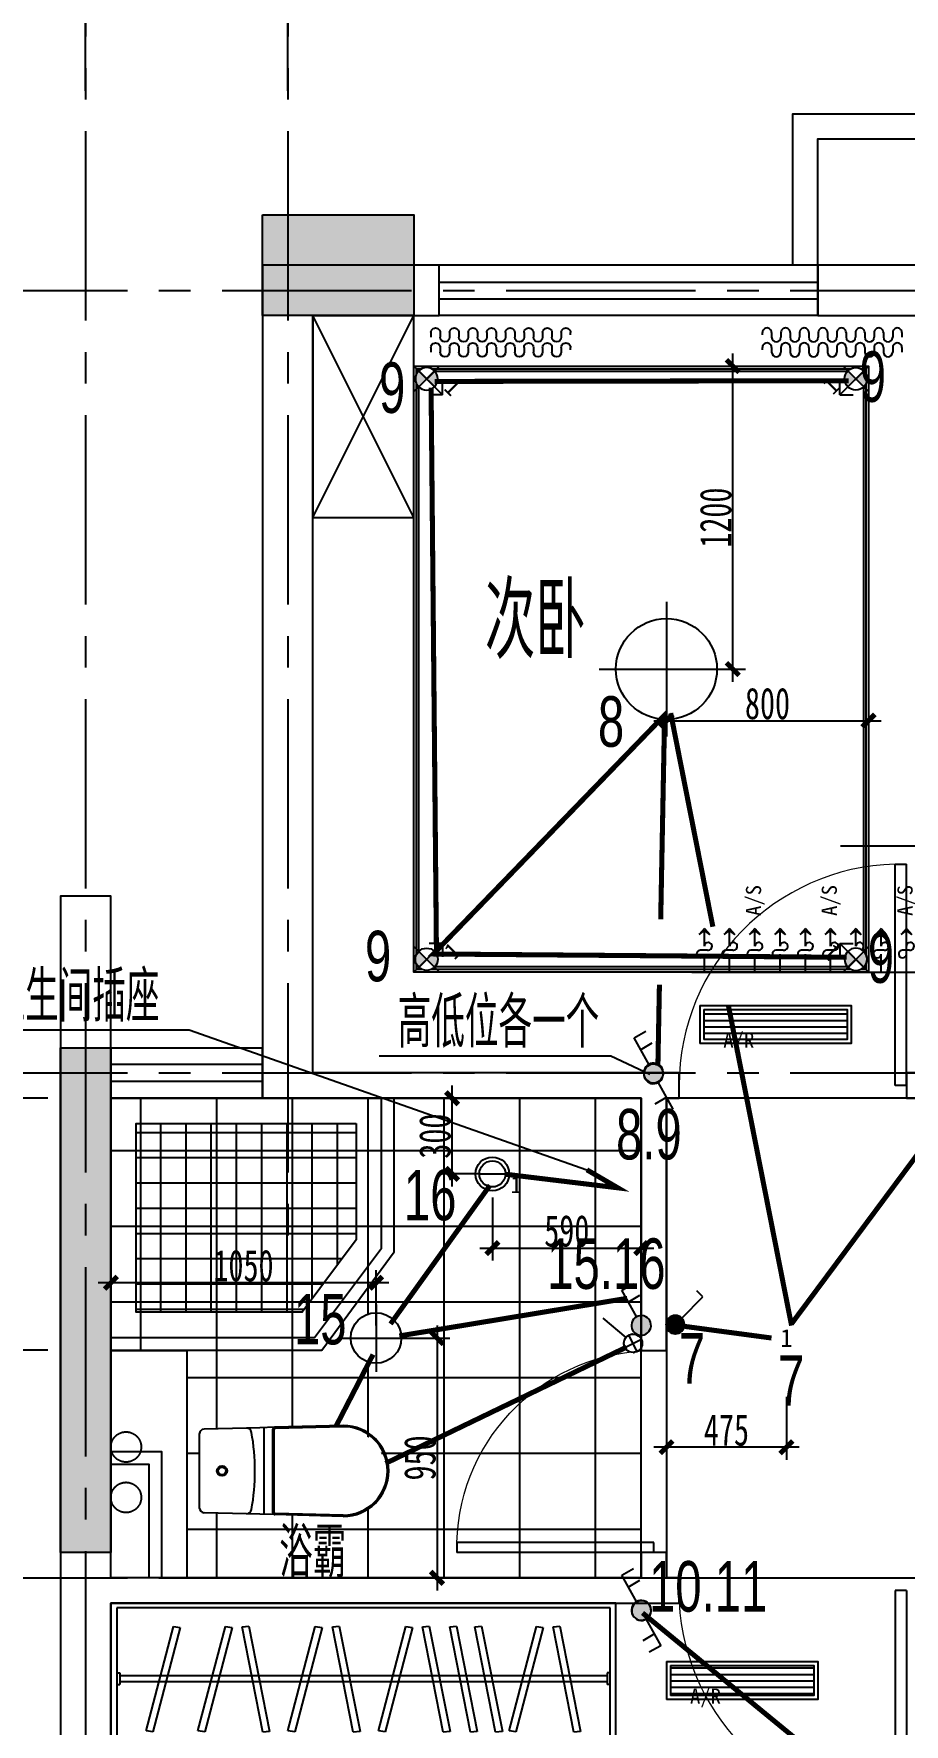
# Model space of a CAD drawing. Header units: millimetres. Extents: x -133666 to 880576, y -269375 to 86941.
# Drawn here: x 26269 to 29715, y -205505 to -198809 of the extents above; entities that cross this region are included whole.
import ezdxf
from ezdxf.enums import TextEntityAlignment as Align

# ---------------------------------------------------------------- set-up
doc = ezdxf.new("R2010")
doc.units = ezdxf.units.MM
doc.header["$LTSCALE"] = 1000
for name, pattern in [('6#轴网(1-4)20181120$0$11 12 17 18 19 20 21 22-ZW$0$DOTE', [2.42, 2, -0.2, 0.02, -0.2]), ('CENTER', [50.8, 31.75, -6.35, 6.35, -6.35]), ('CENTER2', [1.125, 0.75, -0.125, 0.125, -0.125]), ('DASH', [0.35, 0.25, -0.1]), ('DASHED', [19.05, 12.7, -6.35]), ('PS', [3200, 1500, -200, 1500])]:
    doc.linetypes.add(name, pattern=pattern)
doc.layers.get('0').update_dxf_attribs({"linetype": 'CONTINUOUS'})
doc.layers.get('Defpoints').update_dxf_attribs({"color": 6, "linetype": 'CONTINUOUS'})
for name, color, linetype in [('6#轴网(1-4)20181120$0$11 12 17 18 19 20 21 22-ZW$0$AXIS_轴线_A', 8, '6#轴网(1-4)20181120$0$11 12 17 18 19 20 21 22-ZW$0$DOTE'), ('A-area', 23, 'CONTINUOUS'), ('A-FUR', 8, 'CONTINUOUS'), ('A-Lvtry', 5, 'CONTINUOUS'), ('AXIS', 253, 'CENTER'), ('C-顶面灯具、灯带', 22, 'CONTINUOUS'), ('C-顶面设备（风口、换气扇、投影仪）', 7, 'CONTINUOUS'), ('C-顶面造型线', 32, 'CONTINUOUS'), ('DIM', 3, 'CONTINUOUS'), ('EQUIP-照明', 3, 'CONTINUOUS'), ('M-机电点位(布局空间)', 7, 'CONTINUOUS'), ('P-窗帘', 146, 'CONTINUOUS'), ('PS', 6, 'PS'), ('PUB_HATCH', 8, 'CONTINUOUS'), ('PUB_TEXT', 7, 'CONTINUOUS'), ('TEL_TEXT', 7, 'CONTINUOUS'), ('WALL', 2, 'CONTINUOUS'), ('WINDOW', 4, 'CONTINUOUS'), ('WIRE-照明', 1, 'CONTINUOUS'), ('ZZ001-PC 轮廓', 30, 'CONTINUOUS'), ('剪力墙', 6, 'CONTINUOUS'), ('栏杆', 142, 'CONTINUOUS'), ('电气标注', 2, 'CONTINUOUS')]:
    doc.layers.add(name, color=color, linetype=linetype)
doc.styles.add('_HZTXT', font='BZXW', dxfattribs={"width": 0.7, "bigfont": 'BZHZ'})
doc.styles.add('_TEL_DIM', font='', dxfattribs={"width": 0.8, "height": 3.5})
doc.styles.add('DIM', font='', dxfattribs={"width": 0.7})
doc.styles.get("Standard").update_dxf_attribs({"font": 'tssdeng.shx', "bigfont": 'tssdchn.shx'})
doc.styles.add('WORD-2', font='simhei.ttf')
doc.styles.add('ZZ', font='tssdeng.shx', dxfattribs={"width": 0.7, "bigfont": 'tssdchn.shx'})
doc.styles.get('_TEL_DIM').set_extended_font_data('SimSun')
doc.styles.get('DIM').set_extended_font_data('SimSun')
doc.dimstyles.new('TSSD_100_100', dxfattribs={"dimtxt": 300, "dimasz": 100, "dimexe": 100, "dimexo": 250, "dimgap": 100, "dimtad": 1, "dimdec": 0, "dimzin": 0, "dimdsep": 46, "dimtxsty": 'ZZ', "dimblk": 'ARCHTICK', "dimcen": 0, "dimdle": 100, "dimclrd": 256, "dimclrt": 7, "dimadec": 0, "dimazin": 0, "dimtfac": 1, "dimtdec": 0, "dimtix": 1, "dimtmove": 2, "dimatfit": 3, "dimfxl": 0, "dimtolj": 1, "dimtzin": 0, "dimarcsym": 0})
doc.dimstyles.new('金螳螂1-50', dxfattribs={"dimscale": 50, "dimtxt": 2.5, "dimasz": 1, "dimexe": 1, "dimexo": 1, "dimgap": 0.1, "dimtad": 1, "dimdec": 0, "dimrnd": 5, "dimzin": 0, "dimdsep": 46, "dimtxsty": 'DIM', "dimblk": 'ARCHTICK', "dimcen": 2, "dimdle": 1, "dimclrd": 254, "dimclre": 254, "dimclrt": 30, "dimadec": 0, "dimazin": 0, "dimtfac": 1, "dimtdec": 0, "dimtix": 1, "dimtmove": 2, "dimatfit": 3, "dimldrblk": 'A', "dimfxl": 0, "dimtolj": 1, "dimtzin": 0, "dimarcsym": 0})

# ---------------------------------------------------------------- blocks, each defined once
blk = doc.blocks.new('_ArchTick')
at = {"color": 0, "linetype": 'ByBlock', "const_width": 0.4}
blk.add_lwpolyline([(-0.5, -0.5), (0.5, 0.5)], dxfattribs=at)
blk = doc.blocks.new('*D352')
at = {"layer": 'Defpoints', "color": 0}
for p in [(800, 10424), (0, 9440.5), (800, 9440.5)]:
    blk.add_point(p, dxfattribs=at)
at = {"layer": 'DIM', "color": 0, "lineweight": -2}
for p, q in [((0, 9690.5), (0, 10524)), ((800, 9690.5), (800, 10524))]:
    blk.add_line(p, q, dxfattribs=at)
at = {"layer": 'DIM', "lineweight": -2}
blk.add_line((-100, 10424), (900, 10424), dxfattribs=at)
at = {"layer": 'DIM', "lineweight": -2, "xscale": 100, "yscale": 100, "zscale": 100, "rotation": 180}
blk.add_blockref('_ArchTick', (0, 10424), dxfattribs=at)
at = {"layer": 'DIM', "lineweight": -2, "xscale": 100, "yscale": 100, "zscale": 100}
blk.add_blockref('_ArchTick', (800, 10424), dxfattribs=at)
at = {"layer": 'DIM', "color": 7, "insert": (400, 10674), "char_height": 300, "attachment_point": 5, "style": 'ZZ'}
blk.add_mtext('\\A1;800', dxfattribs=at)
blk = doc.blocks.new('*D353')
at = {"layer": 'Defpoints', "color": 0}
for p in [(3400, 10424), (800, 9440.5), (3400, 9440.5)]:
    blk.add_point(p, dxfattribs=at)
at = {"layer": 'DIM', "color": 0, "lineweight": -2}
for p, q in [((800, 9690.5), (800, 10524)), ((3400, 9690.5), (3400, 10524))]:
    blk.add_line(p, q, dxfattribs=at)
at = {"layer": 'DIM', "lineweight": -2}
blk.add_line((700, 10424), (3500, 10424), dxfattribs=at)
at = {"layer": 'DIM', "lineweight": -2, "xscale": 100, "yscale": 100, "zscale": 100, "rotation": 180}
blk.add_blockref('_ArchTick', (800, 10424), dxfattribs=at)
at = {"layer": 'DIM', "lineweight": -2, "xscale": 100, "yscale": 100, "zscale": 100}
blk.add_blockref('_ArchTick', (3400, 10424), dxfattribs=at)
at = {"layer": 'DIM', "color": 7, "insert": (2100, 10674), "char_height": 300, "attachment_point": 5, "style": 'ZZ'}
blk.add_mtext('\\A1;2600', dxfattribs=at)
blk = doc.blocks.new('*D834')
at = {"layer": 'Defpoints', "color": 0}
for p in [(26574, -203025.7), (26016.5, -204023.5), (26574, -204023.5)]:
    blk.add_point(p, dxfattribs=at)
at = {"layer": 'DIM', "lineweight": -2}
blk.add_line((26016.5, -202925.7), (26016.5, -204123.5), dxfattribs=at)
at = {"layer": 'DIM', "color": 0, "lineweight": -2}
for p, q in [((26324, -203025.7), (25916.5, -203025.7)), ((26324, -204023.5), (25916.5, -204023.5))]:
    blk.add_line(p, q, dxfattribs=at)
at = {"layer": 'DIM', "lineweight": -2, "xscale": 100, "yscale": 100, "zscale": 100}
for p, rotation in [((26016.5, -203025.7), 90), ((26016.5, -204023.5), 270)]:
    blk.add_blockref('_ArchTick', p, dxfattribs=dict(at, rotation=rotation))
at = {"layer": 'DIM', "color": 7, "insert": (25766.5, -203524.6), "char_height": 300, "attachment_point": 5, "rotation": 90, "style": 'ZZ'}
blk.add_mtext('\\A1;998', dxfattribs=at)
blk = doc.blocks.new('A3ktsjw')
at = {"layer": '栏杆'}
for points in [[(-26114.3, 169534.8), (-26114.3, 170134.8), (-24864.3, 170134.8), (-24864.3, 169534.8)], [(-26014.3, 169534.8), (-26014.3, 170034.8), (-24964.3, 170034.8), (-24964.3, 169534.8)]]:
    blk.add_lwpolyline(points, dxfattribs=at)
blk = doc.blocks.new('$TCHSYS$WIN2D')
for p, q in [((-0.5, 0.5), (0.5, 0.5)), ((-0.5, 0.5), (-0.5, -0.5)), ((0.5, 0.5), (0.5, -0.5)), ((0.5, 0.1667), (-0.5, 0.1667)), ((0.5, -0.1667), (-0.5, -0.1667)), ((-0.5, -0.5), (0.5, -0.5))]:
    blk.add_line(p, q)
blk = doc.blocks.new('u5g')
at = {"color": 8, "linetype": 'DASH', "ltscale": 20}
for p, q in [((20, -300), (30, -300)), ((30, -300), (30, -350)), ((1695, -312.5), (30, -312.5)), ((1695, -337.5), (30, -337.5)), ((1705, -300), (1695, -300)), ((1695, -300), (1695, -350)), ((20, -350), (30, -350)), ((1705, -350), (1695, -350))]:
    blk.add_line(p, q, dxfattribs=at)
at = {"color": 8, "ltscale": 20}
for p, q in [((1434.9, -595), (1530, -576.1)), ((1530, -576.1), (1530, -595)), ((124.9, -623), (290.1, -623)), ((290.1, -623), (195, -641.9)), ((195, -641.9), (195, -623)), ((1600.1, -595), (1434.9, -595))]:
    blk.add_line(p, q, dxfattribs=at)
at = {"linetype": 'DASH', "ltscale": 20}
for points in [[(1725, 0), (0, 0), (0, -650), (1725, -650)], [(20, -595), (872.5, -595), (872.5, -615), (20, -615)], [(852.5, -615), (1705, -615), (1705, -635), (852.5, -635)]]:
    blk.add_lwpolyline(points, close=True, dxfattribs=at)
blk.add_lwpolyline([(1705, -650), (1705, -20), (20, -20), (20, -650)], dxfattribs=at)
at = {"color": 8, "linetype": 'DASH', "ltscale": 20}
for points in [[(120.6, -547.7), (214.1, -99.8), (237.1, -104.6), (143.5, -552.5)], [(297.3, -547.7), (390.9, -99.8), (413.8, -104.6), (320.3, -552.5)], [(518.6, -554.1), (447.8, -102.1), (471, -98.4), (541.8, -550.4)], [(604.7, -547.7), (698.2, -99.8), (721.2, -104.6), (627.7, -552.5)], [(827.7, -554.1), (756.9, -102.1), (780.1, -98.4), (850.9, -550.4)], [(913.8, -547.7), (1007.3, -99.8), (1030.3, -104.6), (936.8, -552.5)], [(1135.1, -554.1), (1064.3, -102.1), (1087.5, -98.4), (1158.3, -550.4)], [(1228.3, -554.1), (1157.5, -102.1), (1180.7, -98.4), (1251.5, -550.4)], [(1313.9, -554.1), (1243.1, -102.1), (1266.3, -98.4), (1337.1, -550.4)], [(1360, -547.7), (1453.5, -99.8), (1476.5, -104.6), (1383, -552.5)], [(1581.2, -554.1), (1510.4, -102.1), (1533.7, -98.4), (1604.4, -550.4)]]:
    blk.add_lwpolyline(points, close=True, dxfattribs=at)
blk = doc.blocks.new('条形风口')
at = {"linetype": 'DASHED', "ltscale": 5}
h = blk.add_hatch(dxfattribs=at)
h.set_pattern_fill('ANSI31', color=250, scale=8, angle=315, style=0)
h.set_pattern_definition([(0, (483.662, 0), (9e-15, 25.4), [])])
h.paths.add_polyline_path([(583.9, 16.1), (583.9, 133.9), (16.1, 133.9), (16.1, 16.1)])
blk.add_line((0, 150), (0, 0))
at = {"color": 251}
blk.add_line((16.1, 133.9), (16.1, 16.1), dxfattribs=at)
blk.add_lwpolyline([(0, 150), (600, 150), (600, 0), (0, 0)])
blk.add_lwpolyline([(0, 150), (600, 150), (600, 0), (0, 0)])
blk.add_lwpolyline([(16.1, 133.9), (583.9, 133.9), (583.9, 16.1), (16.1, 16.1)], dxfattribs=at)
blk.add_lwpolyline([(16.1, 133.9), (583.9, 133.9), (583.9, 16.1), (16.1, 16.1)], dxfattribs=at)
at = {"style": 'WORD-2'}
blk.add_attdef('A/S_001', (247.6, 41.1), '', height=60, dxfattribs=at)
blk = doc.blocks.new('嵌入式筒灯')
at = {"color": 250}
blk.add_wipeout([(42.2, -42.7), (44.8, -40), (47.2, -37.1), (49.4, -34.1), (51.5, -30.9), (53.3, -27.6), (54.9, -24.2), (56.3, -20.7), (57.5, -17.1), (58.5, -13.5), (59.2, -9.8), (59.7, -6), (60, -2.3), (60, 1.5), (59.8, 5.3), (59.4, 9), (58.7, 12.7), (57.8, 16.4), (56.6, 20), (55.2, 23.5), (53.7, 26.9), (51.9, 30.2), (49.9, 33.4), (47.7, 36.5), (45.3, 39.4), (42.7, 42.2), (40, 44.8), (37.1, 47.2), (34.1, 49.4), (30.9, 51.5), (27.6, 53.3), (24.2, 54.9), (20.7, 56.3), (17.1, 57.5), (13.5, 58.5), (9.8, 59.2), (6, 59.7), (2.3, 60), (-1.5, 60), (-5.3, 59.8), (-9, 59.4), (-12.7, 58.7), (-16.4, 57.8), (-20, 56.6), (-23.5, 55.2), (-26.9, 53.7), (-30.2, 51.9), (-33.4, 49.9), (-36.5, 47.7), (-39.4, 45.3), (-42.2, 42.7), (-44.8, 40), (-47.2, 37.1), (-49.4, 34.1), (-51.5, 30.9), (-53.3, 27.6), (-54.9, 24.2), (-56.3, 20.7), (-57.5, 17.1), (-58.5, 13.5), (-59.2, 9.8), (-59.7, 6), (-60, 2.3), (-60, -1.5), (-59.8, -5.3), (-59.4, -9), (-58.7, -12.7), (-57.8, -16.4), (-56.6, -20), (-55.2, -23.5), (-53.7, -26.9), (-51.9, -30.2), (-49.9, -33.4), (-47.7, -36.5), (-45.3, -39.4), (-42.7, -42.2), (-40, -44.8), (-37.1, -47.2), (-34.1, -49.4), (-30.9, -51.5), (-27.6, -53.3), (-24.2, -54.9), (-20.7, -56.3), (-17.1, -57.5), (-13.5, -58.5), (-9.8, -59.2), (-6, -59.7), (-2.3, -60), (1.5, -60), (5.3, -59.8), (9, -59.4), (12.7, -58.7), (16.4, -57.8), (20, -56.6), (23.5, -55.2), (26.9, -53.7), (30.2, -51.9), (33.4, -49.9), (36.5, -47.7), (39.4, -45.3)], dxfattribs=at)
at = {"color": 251, "style": 'WORD-2'}
blk.add_attdef('1', text='', height=64, dxfattribs=at).set_placement((0, 0), align=Align.MIDDLE)
blk = doc.blocks.new('DIFF-WLL')
at = {"color": 7, "linetype": 'ByBlock'}
for p, q in [((0, 0), (2.05, 0)), ((5, 0), (4.28, 0.61)), ((4.28, 0.61), (4.76, 0)), ((2.95, 0), (4.76, 0)), ((5, 0), (4.28, -0.61)), ((4.28, -0.61), (4.76, 0))]:
    blk.add_line(p, q, dxfattribs=at)
for centre, radius, start, end in [((2.06, 0.44), 0.443, 4.4518, 269.236), ((-3.48, 0.01), 5.99, 356.4344, 4.4518), ((2.94, -0.44), 0.443, 169.2229, 89.236)]:
    blk.add_arc(centre, radius, start, end, dxfattribs=at)
blk = doc.blocks.new('*U385')
at = {"color": 251}
blk.add_line((0, 300), (0, 0), dxfattribs=at)
at = {"color": 251, "xscale": 34.56325301062316, "yscale": 34.56325301062316, "zscale": 34.56325301062316}
for p in [(0, 250), (0, 150), (0, 50)]:
    blk.add_blockref('DIFF-WLL', p, dxfattribs=at)
at = {"style": 'WORD-2'}
blk.add_attdef('A/S', (222.2, 25.3), '', height=60, dxfattribs=at)
blk = doc.blocks.new('换气扇（顶面）')
at = {"color": 251}
for p, q in [((-100, -100), (100, 100)), ((100, -100), (-100, 100))]:
    blk.add_line(p, q, dxfattribs=at)
blk.add_lwpolyline([(-100, 100), (100, 100), (100, -100), (-100, -100)], close=True)
for points in [[(-86.7, 86.7), (86.7, 86.7), (86.7, -86.7), (-86.7, -86.7)], [(-53.3, 53.3), (53.3, 53.3), (53.3, -53.3), (-53.3, -53.3)], [(-20, 20), (20, 20), (20, -20), (-20, -20)]]:
    blk.add_lwpolyline(points, close=True, dxfattribs=at)
blk = doc.blocks.new('防水筒灯')
at = {"color": 250}
blk.add_wipeout([(42.2, -42.7), (44.8, -40), (47.2, -37.1), (49.4, -34.1), (51.5, -30.9), (53.3, -27.6), (54.9, -24.2), (56.3, -20.7), (57.5, -17.1), (58.5, -13.5), (59.2, -9.8), (59.7, -6), (60, -2.3), (60, 1.5), (59.8, 5.3), (59.4, 9), (58.7, 12.7), (57.8, 16.4), (56.6, 20), (55.2, 23.5), (53.7, 26.9), (51.9, 30.2), (49.9, 33.4), (47.7, 36.5), (45.3, 39.4), (42.7, 42.2), (40, 44.8), (37.1, 47.2), (34.1, 49.4), (30.9, 51.5), (27.6, 53.3), (24.2, 54.9), (20.7, 56.3), (17.1, 57.5), (13.5, 58.5), (9.8, 59.2), (6, 59.7), (2.3, 60), (-1.5, 60), (-5.3, 59.8), (-9, 59.4), (-12.7, 58.7), (-16.4, 57.8), (-20, 56.6), (-23.5, 55.2), (-26.9, 53.7), (-30.2, 51.9), (-33.4, 49.9), (-36.5, 47.7), (-39.4, 45.3), (-42.2, 42.7), (-44.8, 40), (-47.2, 37.1), (-49.4, 34.1), (-51.5, 30.9), (-53.3, 27.6), (-54.9, 24.2), (-56.3, 20.7), (-57.5, 17.1), (-58.5, 13.5), (-59.2, 9.8), (-59.7, 6), (-60, 2.3), (-60, -1.5), (-59.8, -5.3), (-59.4, -9), (-58.7, -12.7), (-57.8, -16.4), (-56.6, -20), (-55.2, -23.5), (-53.7, -26.9), (-51.9, -30.2), (-49.9, -33.4), (-47.7, -36.5), (-45.3, -39.4), (-42.7, -42.2), (-40, -44.8), (-37.1, -47.2), (-34.1, -49.4), (-30.9, -51.5), (-27.6, -53.3), (-24.2, -54.9), (-20.7, -56.3), (-17.1, -57.5), (-13.5, -58.5), (-9.8, -59.2), (-6, -59.7), (-2.3, -60), (1.5, -60), (5.3, -59.8), (9, -59.4), (12.7, -58.7), (16.4, -57.8), (20, -56.6), (23.5, -55.2), (26.9, -53.7), (30.2, -51.9), (33.4, -49.9), (36.5, -47.7), (39.4, -45.3)], dxfattribs=at)
at = {"color": 251}
blk.add_line((-44.4, 0), (48.3, 0), dxfattribs=at)
blk.add_circle((1.9, 0), 60.3)
blk.add_circle((1.9, 0), 46.3, dxfattribs=at)
at = {"style": 'WORD-2'}
blk.add_attdef('1', (66.2, -68.4), '', height=60, dxfattribs=at)
blk = doc.blocks.new('*U197')
at = {"color": 251}
blk.add_circle((0, 0), 120, dxfattribs=at)
at = {"color": 250}
blk.add_wipeout([(105.4, -106.8), (111.9, -100), (118, -92.8), (123.6, -85.2), (128.7, -77.2), (133.3, -69), (137.3, -60.5), (140.9, -51.8), (143.8, -42.8), (146.2, -33.7), (148.1, -24.5), (149.3, -15.1), (150, -5.7), (150, 3.7), (149.5, 13.1), (148.4, 22.5), (146.7, 31.8), (144.4, 40.9), (141.5, 49.9), (138.1, 58.7), (134.2, 67.3), (129.7, 75.5), (124.7, 83.5), (119.2, 91.2), (113.2, 98.5), (106.8, 105.4), (100, 111.9), (92.8, 118), (85.2, 123.6), (77.2, 128.7), (69, 133.3), (60.5, 137.3), (51.8, 140.9), (42.8, 143.8), (33.7, 146.2), (24.5, 148.1), (15.1, 149.3), (5.7, 150), (-3.7, 150), (-13.1, 149.5), (-22.5, 148.4), (-31.8, 146.7), (-40.9, 144.4), (-49.9, 141.5), (-58.7, 138.1), (-67.3, 134.2), (-75.5, 129.7), (-83.5, 124.7), (-91.2, 119.2), (-98.5, 113.2), (-105.4, 106.8), (-111.9, 100), (-118, 92.8), (-123.6, 85.2), (-128.7, 77.2), (-133.3, 69), (-137.3, 60.5), (-140.9, 51.8), (-143.8, 42.8), (-146.2, 33.7), (-148.1, 24.5), (-149.3, 15.1), (-150, 5.7), (-150, -3.7), (-149.5, -13.1), (-148.4, -22.5), (-146.7, -31.8), (-144.4, -40.9), (-141.5, -49.9), (-138.1, -58.7), (-134.2, -67.3), (-129.7, -75.5), (-124.7, -83.5), (-119.2, -91.2), (-113.2, -98.5), (-106.8, -105.4), (-100, -111.9), (-92.8, -118), (-85.2, -123.6), (-77.2, -128.7), (-69, -133.3), (-60.5, -137.3), (-51.8, -140.9), (-42.8, -143.8), (-33.7, -146.2), (-24.5, -148.1), (-15.1, -149.3), (-5.7, -150), (3.7, -150), (13.1, -149.5), (22.5, -148.4), (31.8, -146.7), (40.9, -144.4), (49.9, -141.5), (58.7, -138.1), (67.3, -134.2), (75.5, -129.7), (83.5, -124.7), (91.2, -119.2), (98.5, -113.2)], dxfattribs=at)
at = {"color": 251, "ltscale": 2}
for p, q in [((0, 200), (0, -200)), ((-200, 0), (200, 0))]:
    blk.add_line(p, q, dxfattribs=at)
blk.add_circle((0, 0), 150)
blk = doc.blocks.new('B14-1')
for p, q in [((-933, 124), (-933, 148)), ((-837, 148), (-837, 100)), ((-741, 148), (-741, 100)), ((-645, 148), (-645, 100)), ((-549, 148), (-549, 100)), ((-453, 148), (-453, 100)), ((-357, 148), (-357, 100)), ((-261, 148), (-261, 100)), ((-165, 148), (-165, 100)), ((-69, 148), (-69, 100)), ((27, 148), (27, 100)), ((123, 148), (123, 100)), ((219, 148), (219, 100)), ((315, 148), (315, 100)), ((411, 148), (411, 100)), ((507, 148), (507, 100))]:
    blk.add_line(p, q)
blk.add_lwpolyline([(-933, 124, 0, 0, 0), (-1137, 124, 90, 0, 0), (-1245, 124, 0, 0, 0)], format="xyseb")
for centre, start, end in [((-885, 148), 360, 180.0002), ((-693, 148), 360, 180.0002), ((-501, 148), 360, 180.0002), ((-309, 148), 360, 180.0002), ((-117, 148), 360, 180.0002), ((75, 148), 0, 180.0002), ((267, 148), 0, 180.0002), ((459, 148), 0, 180.0002), ((-789, 100), 180, 360), ((-597, 100), 180, 360), ((-405, 100), 180, 360), ((-213, 100), 180, 360), ((-21, 100), 180, 0), ((171, 100), 180, 0), ((363, 100), 180, 0)]:
    blk.add_arc(centre, 48, start, end)
blk = doc.blocks.new('*U201')
at = {"color": 250}
blk.add_wipeout([(28.1, -28.5), (29.8, -26.7), (31.5, -24.7), (33, -22.7), (34.3, -20.6), (35.5, -18.4), (36.6, -16.1), (37.6, -13.8), (38.4, -11.4), (39, -9), (39.5, -6.5), (39.8, -4), (40, -1.5), (40, 1), (39.9, 3.5), (39.6, 6), (39.1, 8.5), (38.5, 10.9), (37.7, 13.3), (36.8, 15.7), (35.8, 17.9), (34.6, 20.1), (33.2, 22.3), (31.8, 24.3), (30.2, 26.3), (28.5, 28.1), (26.7, 29.8), (24.7, 31.5), (22.7, 33), (20.6, 34.3), (18.4, 35.5), (16.1, 36.6), (13.8, 37.6), (11.4, 38.4), (9, 39), (6.5, 39.5), (4, 39.8), (1.5, 40), (-1, 40), (-3.5, 39.9), (-6, 39.6), (-8.5, 39.1), (-10.9, 38.5), (-13.3, 37.7), (-15.7, 36.8), (-17.9, 35.8), (-20.1, 34.6), (-22.3, 33.2), (-24.3, 31.8), (-26.3, 30.2), (-28.1, 28.5), (-29.8, 26.7), (-31.5, 24.7), (-33, 22.7), (-34.3, 20.6), (-35.5, 18.4), (-36.6, 16.1), (-37.6, 13.8), (-38.4, 11.4), (-39, 9), (-39.5, 6.5), (-39.8, 4), (-40, 1.5), (-40, -1), (-39.9, -3.5), (-39.6, -6), (-39.1, -8.5), (-38.5, -10.9), (-37.7, -13.3), (-36.8, -15.7), (-35.8, -17.9), (-34.6, -20.1), (-33.2, -22.3), (-31.8, -24.3), (-30.2, -26.3), (-28.5, -28.1), (-26.7, -29.8), (-24.7, -31.5), (-22.7, -33), (-20.6, -34.3), (-18.4, -35.5), (-16.1, -36.6), (-13.8, -37.6), (-11.4, -38.4), (-9, -39), (-6.5, -39.5), (-4, -39.8), (-1.5, -40), (1, -40), (3.5, -39.9), (6, -39.6), (8.5, -39.1), (10.9, -38.5), (13.3, -37.7), (15.7, -36.8), (17.9, -35.8), (20.1, -34.6), (22.3, -33.2), (24.3, -31.8), (26.3, -30.2)], dxfattribs=at)
h = blk.add_hatch(color=250)
edge = h.paths.add_edge_path()
edge.add_arc((0, 0), 40, 90, 180)
edge.add_line((-40, 0), (0, 0))
edge.add_line((0, 0), (0, 40))
edge = h.paths.add_edge_path()
edge.add_arc((0, 0), 40, 270, 360)
edge.add_line((40, 0), (0, 0))
edge.add_line((0, 0), (0, -40))
at = {"color": 251}
for p, q in [((0, -64), (0, 64)), ((-64, 0), (80, 0)), ((-40, 0), (40, 0)), ((0, 40), (0, -40)), ((80, 0), (46.4, 33.6)), ((80, 0), (46.4, -33.6))]:
    blk.add_line(p, q, dxfattribs=at)
blk.add_circle((0, 0), 40)
at = {"style": 'WORD-2'}
blk.add_attdef('1', (19.6, -92.8), '', height=60, dxfattribs=at)
blk = doc.blocks.new('双联单控开关 暗装')
at = {"linetype": 'Continuous'}
h = blk.add_hatch(color=256, dxfattribs=at)
edge = h.paths.add_edge_path()
edge.add_ellipse((0, 0), major_axis=(-26.8, 7.6), ratio=1, start_angle=0, end_angle=360, ccw=False)
for p, q in [((-55.1, 99.6), (-21.8, 118.3)), ((-12.3, 23.2), (-55.1, 99.6)), ((-37.3, 66.1), (-3.6, 85.7))]:
    blk.add_line(p, q, dxfattribs=at)
at = {"linetype": 'Continuous', "extrusion": (0, 0, -1)}
blk.add_ellipse((0, 0), major_axis=(-26.8, 7.6), ratio=1, start_param=1.568207, end_param=7.851392, dxfattribs=at)
blk = doc.blocks.new('*D1207')
at = {"layer": 'Defpoints', "color": 0}
for p in [(28774, -201325.7), (29574, -201325.7), (29574, -201530.3)]:
    blk.add_point(p, dxfattribs=at)
at = {"layer": 'DIM', "color": 254, "lineweight": -2}
for p, q in [((28774, -201375.7), (28774, -201580.3)), ((29574, -201375.7), (29574, -201580.3)), ((28724, -201530.3), (29624, -201530.3))]:
    blk.add_line(p, q, dxfattribs=at)
at = {"layer": 'DIM', "color": 254, "lineweight": -2, "xscale": 50, "yscale": 50, "zscale": 50, "rotation": 180}
blk.add_blockref('_ArchTick', (28774, -201530.3), dxfattribs=at)
at = {"layer": 'DIM', "color": 254, "lineweight": -2, "xscale": 50, "yscale": 50, "zscale": 50}
blk.add_blockref('_ArchTick', (29574, -201530.3), dxfattribs=at)
at = {"layer": 'DIM', "color": 30, "insert": (29174, -201462.8), "char_height": 125, "attachment_point": 5, "style": 'DIM'}
blk.add_mtext('\\A1;800', dxfattribs=at)
blk = doc.blocks.new('A')
for p, q in [((-1.44, 1.15), (-1.09, 1.44)), ((-1.09, 1.44), (0, 0)), ((-0.37, 0), (-2.13, 0)), ((-1.44, 1.15), (-0.37, 0)), ((-1.44, -1.15), (-0.37, 0)), ((-1.09, -1.44), (0, 0)), ((-1.44, -1.15), (-1.09, -1.44))]:
    blk.add_line(p, q)
for points in [[(-1.44, 1.15), (-1.09, 1.44), (-0.37, 0), (0, 0)], [(-1.44, -1.15), (-1.09, -1.44), (-0.37, 0), (0, 0)]]:
    blk.add_solid(points)
blk = doc.blocks.new('*D1208')
at = {"layer": 'Defpoints', "color": 0}
for p in [(28774, -200125.7), (29036.6, -200125.7), (28774, -201325.7)]:
    blk.add_point(p, dxfattribs=at)
at = {"layer": 'DIM', "color": 254, "lineweight": -2}
for p, q in [((29036.6, -201375.7), (29036.6, -200075.7)), ((28836.6, -200125.7), (29086.6, -200125.7)), ((28836.6, -201325.7), (29086.6, -201325.7))]:
    blk.add_line(p, q, dxfattribs=at)
at = {"layer": 'DIM', "color": 254, "lineweight": -2, "xscale": 50, "yscale": 50, "zscale": 50}
for p, rotation in [((29036.6, -200125.7), 90), ((29036.6, -201325.7), 270)]:
    blk.add_blockref('_ArchTick', p, dxfattribs=dict(at, rotation=rotation))
at = {"layer": 'DIM', "color": 30, "insert": (28969.1, -200725.7), "char_height": 125, "attachment_point": 5, "rotation": 90, "style": 'DIM'}
blk.add_mtext('\\A1;1200', dxfattribs=at)
blk = doc.blocks.new('*D1213')
at = {"layer": 'Defpoints', "color": 0}
for p in [(27624, -203975.7), (27624, -204925.7), (27865.5, -204925.7)]:
    blk.add_point(p, dxfattribs=at)
at = {"layer": 'DIM', "color": 254, "lineweight": -2}
for p, q in [((27865.5, -203925.7), (27865.5, -204975.7)), ((27674, -203975.7), (27915.5, -203975.7)), ((27674, -204925.7), (27915.5, -204925.7))]:
    blk.add_line(p, q, dxfattribs=at)
at = {"layer": 'DIM', "color": 254, "lineweight": -2, "xscale": 50, "yscale": 50, "zscale": 50}
for p, rotation in [((27865.5, -203975.7), 90), ((27865.5, -204925.7), 270)]:
    blk.add_blockref('_ArchTick', p, dxfattribs=dict(at, rotation=rotation))
at = {"layer": 'DIM', "color": 30, "insert": (27798, -204450.7), "char_height": 125, "attachment_point": 5, "rotation": 90, "style": 'DIM'}
blk.add_mtext('\\A1;950', dxfattribs=at)
blk = doc.blocks.new('*D1214')
at = {"layer": 'Defpoints', "color": 0}
for p in [(26574, -203756.7), (26574, -203975.7), (27624, -203975.7)]:
    blk.add_point(p, dxfattribs=at)
at = {"layer": 'DIM', "color": 254, "lineweight": -2}
for p, q in [((27674, -203756.7), (26524, -203756.7)), ((26574, -203925.7), (26574, -203706.7)), ((27624, -203925.7), (27624, -203706.7))]:
    blk.add_line(p, q, dxfattribs=at)
at = {"layer": 'DIM', "color": 254, "lineweight": -2, "xscale": 50, "yscale": 50, "zscale": 50, "rotation": 180}
blk.add_blockref('_ArchTick', (26574, -203756.7), dxfattribs=at)
at = {"layer": 'DIM', "color": 254, "lineweight": -2, "xscale": 50, "yscale": 50, "zscale": 50}
blk.add_blockref('_ArchTick', (27624, -203756.7), dxfattribs=at)
at = {"layer": 'DIM', "color": 30, "insert": (27099, -203689.2), "char_height": 125, "attachment_point": 5, "style": 'DIM'}
blk.add_mtext('\\A1;1050', dxfattribs=at)
blk = doc.blocks.new('*D1215')
at = {"layer": 'Defpoints', "color": 0}
for p in [(27925, -203025.7), (28082.5, -203025.7), (28082.5, -203325.7)]:
    blk.add_point(p, dxfattribs=at)
at = {"layer": 'DIM', "color": 254, "lineweight": -2}
for p, q in [((28032.5, -203025.7), (27875, -203025.7)), ((27925, -203375.7), (27925, -202975.7)), ((28032.5, -203325.7), (27875, -203325.7))]:
    blk.add_line(p, q, dxfattribs=at)
at = {"layer": 'DIM', "color": 254, "lineweight": -2, "xscale": 50, "yscale": 50, "zscale": 50}
for p, rotation in [((27925, -203025.7), 90), ((27925, -203325.7), 270)]:
    blk.add_blockref('_ArchTick', p, dxfattribs=dict(at, rotation=rotation))
at = {"layer": 'DIM', "color": 30, "insert": (27857.5, -203175.7), "char_height": 125, "attachment_point": 5, "rotation": 90, "style": 'DIM'}
blk.add_mtext('\\A1;300', dxfattribs=at)
blk = doc.blocks.new('*D1216')
at = {"layer": 'Defpoints', "color": 0}
for p in [(28084.7, -203325.7), (28674, -203325.7), (28674, -203619.2)]:
    blk.add_point(p, dxfattribs=at)
at = {"layer": 'DIM', "color": 254, "lineweight": -2}
for p, q in [((28084.7, -203419.2), (28084.7, -203669.2)), ((28674, -203419.2), (28674, -203669.2)), ((28034.7, -203619.2), (28724, -203619.2))]:
    blk.add_line(p, q, dxfattribs=at)
at = {"layer": 'DIM', "color": 254, "lineweight": -2, "xscale": 50, "yscale": 50, "zscale": 50, "rotation": 180}
blk.add_blockref('_ArchTick', (28084.7, -203619.2), dxfattribs=at)
at = {"layer": 'DIM', "color": 254, "lineweight": -2, "xscale": 50, "yscale": 50, "zscale": 50}
blk.add_blockref('_ArchTick', (28674, -203619.2), dxfattribs=at)
at = {"layer": 'DIM', "color": 30, "insert": (28379.3, -203551.7), "char_height": 125, "attachment_point": 5, "style": 'DIM'}
blk.add_mtext('\\A1;590', dxfattribs=at)
blk = doc.blocks.new('$equip$00001962')
for p, q in [((0.147, 0.356), (0.625, 0.833)), ((0.625, 0.833), (0.766, 0.692))]:
    blk.add_line(p, q)
blk.add_circle((0, 0.208), 0.208)
for p in [(0, 0.417), (-0.208, 0.208), (0, 0), (0.208, 0.208)]:
    blk.add_point(p)
for points in [[(-0.104, 0.389), (0.104, 0.389), (-0.18, 0.313), (0.18, 0.313)], [(0, 0.417), (0, 0.417), (-0.104, 0.389), (0.104, 0.389)], [(-0.18, 0.313), (0.18, 0.313), (-0.208, 0.208), (0.208, 0.208)], [(-0.18, 0.104), (0.18, 0.104), (-0.208, 0.208), (0.208, 0.208)], [(-0.104, 0.028), (0.104, 0.028), (-0.18, 0.104), (0.18, 0.104)], [(0, 0), (0, 0), (-0.104, 0.028), (0.104, 0.028)]]:
    blk.add_solid(points)
at = {"layer": 'TEL_TEXT', "style": '_TEL_DIM', "flags": 1}
blk.add_attdef('A', text='', height=0.00002, dxfattribs=at).set_placement((0, 0), align=Align.MIDDLE_CENTER)
blk = doc.blocks.new('$equip$00001216')
for p, q in [((0.147, 0.356), (0.625, 0.833)), ((-0.076, 0.402), (0.076, 0.014)), ((-0.194, 0.132), (0.194, 0.285))]:
    blk.add_line(p, q)
blk.add_circle((0, 0.208), 0.208)
for p in [(0, 0.417), (-0.208, 0.208), (0, 0), (0.208, 0.208)]:
    blk.add_point(p)
at = {"flags": 9}
blk.add_attdef('A', (0, 0), '', height=0.00002, dxfattribs=at)
blk = doc.blocks.new('$DorLib2D$00000001')
for p, q in [((0.45, 0.975), (0.5, 0.975)), ((0.45, 0), (0.45, 0.975)), ((0.5, 0), (0.5, 0.975)), ((0.5, 0), (0.45, 0))]:
    blk.add_line(p, q)
at = {"lineweight": 13}
blk.add_arc((0.475, 0), 0.975, 91.46928, 180, dxfattribs=at)
blk = doc.blocks.new('A$C2EEA3612')
at = {"linetype": 'Continuous'}
for p, q in [((-180, 570), (-172.9, 299.7)), ((-175, 570.2), (-168, 299.8)), ((175, 570.2), (168, 299.8)), ((180, 570), (172.9, 299.7)), ((-172.9, 299.7), (-171.1, 240)), ((-163, 295), (163, 295)), ((-163, 290), (163, 290)), ((172.9, 299.7), (171.1, 240)), ((-171.6, 255), (171.6, 255)), ((-171.1, 240), (-169.5, 186.6)), ((171.1, 240), (169.5, 186.6)), ((-169.5, 186.6), (-165.6, 19.4)), ((169.5, 186.6), (165.6, 19.4)), ((-145.6, 0), (145.6, 0))]:
    blk.add_line(p, q, dxfattribs=at)
for radius in [20, 15]:
    blk.add_circle((0, 90), radius, dxfattribs=at)
for centre, radius, start, end in [((0, 570), 180, 0, 180), ((0, 570), 175, 0, 180), ((-163, 300), 10, 181.7534, 270), ((-163, 300), 5, 181.7534, 270), ((163, 300), 5, 270, 358.2466), ((163, 300), 10, 270, 358.2466), ((-149.5, 187.2), 20, 99.85566, 181.7534), ((0, -673.3), 893.4, 80.14434, 99.85566), ((149.5, 187.2), 20, 358.2466, 80.14434), ((-145.6, 20), 20, 181.7534, 270), ((145.6, 20), 20, 270, 358.2466)]:
    blk.add_arc(centre, radius, start, end, dxfattribs=at)
blk = doc.blocks.new('g3wr')
at = {"color": 251}
blk.add_wipeout([(92376.5, 176270.3), (92376.5, 176416), (92376.5, 176561.6), (92382.1, 176575.5), (92395.9, 176581.5), (92459.4, 176583.5), (92576.3, 176580.9), (92666.2, 176588.6), (92736.4, 176588), (92946.5, 176596), (92946.5, 176591), (93056.8, 176558.2), (93056.8, 176558.2), (93126.5, 176416), (93075.6, 176297.8), (92946.5, 176236), (92831.5, 176244.5), (92676.2, 176243), (92576.3, 176251), (92395.9, 176250.4)], dxfattribs=at)
at = {"xscale": -1, "rotation": 270}
blk.add_blockref('A$C2EEA3612', (92376.5, 176416), dxfattribs=at)
blk = doc.blocks.new('B20190310213323')
at = {"layer": 'PUB_HATCH'}
for points in [[(800, 9200), (1400, 9200), (1400, 8800), (800, 8800)], [(0, 5900), (200, 5900), (200, 3900), (0, 3900), (0, 5700)]]:
    blk.add_hatch(color=256, dxfattribs=at).paths.add_polyline_path(points)
at = {"layer": 'PUB_TEXT'}
h = blk.add_hatch(dxfattribs=at)
h.set_pattern_fill('_USER', color=250, scale=100, double=1, pattern_type=0)
h.set_pattern_definition([(0, (1171.45, 5138.84), (0, 100), []), (90, (1171.45, 5138.84), (-100, 6e-15), [])])
h.paths.add_polyline_path([(1171.4, 5600), (1171.4, 5138.8), (956.8, 4852.3), (300, 4852.3), (300, 5600)])
at = {"layer": 'A-Lvtry', "ltscale": 3}
for points in [[(200, 4702.3), (1035.5, 4702.3), (1321.4, 5092), (1321.4, 5700)], [(200, 4752.3), (1006.8, 4752.3), (1271.4, 5105.5), (1271.4, 5700)]]:
    blk.add_lwpolyline(points, dxfattribs=at)
at = {"layer": 'PUB_TEXT', "color": 250}
blk.add_lwpolyline([(1171.4, 5600), (1171.4, 5138.8), (956.8, 4852.3), (300, 4852.3), (300, 5600)], close=True, dxfattribs=at)
at = {"layer": 'WALL'}
blk.add_lwpolyline([(1000, 5800), (1000, 8800), (1500, 8800), (1500, 9000), (800, 9000), (800, 5700), (2300, 5700), (2300, 4700), (2400, 4700), (2400, 5700), (2450, 5700), (2450, 5800)], close=True, dxfattribs=at)
for points in [[(3600, 5800), (3600, 8800), (4150.1, 8800), (4150.1, 9000), (3500, 9000), (3000, 9000), (3000, 8800), (3400, 8800), (3400, 5800), (3350, 5800), (3350, 5700), (3500, 5700)], [(600, -400), (600, 200), (200, 200), (200, 3700), (2450, 3700), (2450, 3800), (2400, 3800), (2400, 3900), (2300, 3900), (2300, 3800), (200, 3800), (200, 6500), (0, 6500), (0, 0), (500, 0), (500, -600), (600, -600), (600, -400)], [(200, 4300), (400, 4300), (400, 3800)], [(200, 4250), (350, 4250), (350, 3800)]]:
    blk.add_lwpolyline(points, dxfattribs=at)
at = {"layer": '剪力墙', "elevation": 0}
for points in [[(800, 9200), (1400, 9200), (1400, 8800), (800, 8800)], [(0, 5900), (200, 5900), (200, 3900), (0, 3900), (0, 5700)]]:
    blk.add_lwpolyline(points, close=True, dxfattribs=at)
for points in [[(1000, 8800), (1000, 8800)], [(0, 5700), (0, 5700)]]:
    blk.add_lwpolyline(points, dxfattribs=at)
at = {"layer": 'A-area'}
blk.add_blockref('A3ktsjw', (29014.3, -160534.8), dxfattribs=at)
at = {"layer": 'WINDOW'}
for name, p, xscale, yscale, zscale, rotation in [('$TCHSYS$WIN2D', (2250, 8900), 1500, 200, 1500, 180), ('$TCHSYS$WIN2D', (500, 5800), -600, 200, -600, 180), ('$DorLib2D$00000001', (2350, 4300), -800, 800, 800, 90), ('$DorLib2D$00000001', (2900, 3750), -900, 900, -900, 180)]:
    blk.add_blockref(name, p, dxfattribs=dict(at, xscale=xscale, yscale=yscale, zscale=zscale, rotation=rotation))
at = {"layer": 'WINDOW', "xscale": 900, "yscale": 900, "zscale": -900}
blk.add_blockref('$DorLib2D$00000001', (2900, 5750), dxfattribs=at)
at = {"layer": 'A-Lvtry', "ltscale": 3, "extrusion": (0, 0, -1), "zscale": -1, "rotation": 180}
blk.add_blockref('g3wr', (91826.5, 180639.5), dxfattribs=at)
blk = doc.blocks.new('*D1239')
at = {"layer": 'Defpoints', "color": 0}
for p in [(28774, -203975.7), (29249, -203975.7), (28774, -204408.1)]:
    blk.add_point(p, dxfattribs=at)
at = {"layer": 'ZZ001-PC 轮廓', "color": 254, "lineweight": -2}
for p, q in [((28774, -204208.1), (28774, -204458.1)), ((29249, -204208.1), (29249, -204458.1)), ((29299, -204408.1), (28724, -204408.1))]:
    blk.add_line(p, q, dxfattribs=at)
at = {"layer": 'ZZ001-PC 轮廓', "color": 254, "lineweight": -2, "xscale": 50, "yscale": 50, "zscale": 50, "rotation": 180}
blk.add_blockref('_ArchTick', (28774, -204408.1), dxfattribs=at)
at = {"layer": 'ZZ001-PC 轮廓', "color": 254, "lineweight": -2, "xscale": 50, "yscale": 50, "zscale": 50}
blk.add_blockref('_ArchTick', (29249, -204408.1), dxfattribs=at)
at = {"layer": 'ZZ001-PC 轮廓', "color": 30, "insert": (29011.5, -204340.6), "char_height": 125, "attachment_point": 5, "style": 'DIM'}
blk.add_mtext('\\A1;475', dxfattribs=at)
blk = doc.blocks.new('B20190222125856')
at = {"layer": '6#轴网(1-4)20181120$0$11 12 17 18 19 20 21 22-ZW$0$AXIS_轴线_A'}
blk.add_line((2989.5, 6700), (9118.2, 6700), dxfattribs=at)
at = {"layer": 'AXIS', "linetype": 'CENTER2'}
for p, q in [((0, 11781), (0, -2685.7)), ((800, 11781), (800, 5144.8)), ((-2834.7, 8900), (9118.1, 8900)), ((-2834.7, 5800), (9118.1, 5800)), ((-2834.7, 3800), (9118.1, 3800))]:
    blk.add_line(p, q, dxfattribs=at)
at = {"layer": 'DIM'}
for base, p1, p2, picture, middle in [((800, 10424), (0, 9440.5), (800, 9440.5), '*D352', (400, 10674)), ((3400, 10424), (800, 9440.5), (3400, 9440.5), '*D353', (2100, 10674))]:
    dim = blk.add_linear_dim(base=base, p1=p1, p2=p2, dimstyle='TSSD_100_100', dxfattribs=at)
    dim.commit()
    dim.dimension.update_dxf_attribs({"geometry": picture, "text_midpoint": middle})

msp = doc.modelspace()

# ---------------------------------------------------------------- hatches: boundary and pattern name
at = {"layer": 'C-顶面造型线'}
h = msp.add_hatch(dxfattribs=at)
h.set_pattern_fill('_USER,_O', color=35, scale=300, double=1, pattern_type=0)
h.set_pattern_definition([(0, (26692.9, -51732.42), (0, 300), []), (90, (26692.9, -51732.42), (-300, 2e-14), [])])
h.paths.add_polyline_path([(28674, -203025.7), (26574, -203025.7), (26574, -204025.7), (26874, -204025.7), (26874, -204925.7), (28674, -204925.7)])
at = {"layer": 'PUB_HATCH'}
for points in [[(27174, -199525.7), (27774, -199525.7), (27774, -199925.7), (27174, -199925.7)], [(26374, -202825.7), (26574, -202825.7), (26574, -204825.7), (26374, -204825.7), (26374, -203025.7)]]:
    msp.add_hatch(color=256, dxfattribs=at).paths.add_polyline_path(points)

# ---------------------------------------------------------------- linework, layer by layer
at = {"layer": 'A-FUR'}
for p, q in [((27774, -200725.7), (27374, -199925.7)), ((27374, -200725.7), (27774, -199925.7))]:
    msp.add_line(p, q, dxfattribs=at)
msp.add_lwpolyline([(27374, -200725.7), (27774, -200725.7), (27774, -199925.7), (27374, -199925.7)], close=True, dxfattribs=at)
at = {"layer": 'C-顶面造型线'}
for points in [[(27774, -200125.7), (29574, -200125.7), (29574, -202525.7), (27774, -202525.7)], [(29974, -203025.7), (28774, -203025.7), (28774, -204925.7), (29974, -204925.7)]]:
    msp.add_lwpolyline(points, close=True, dxfattribs=at)
at = {"layer": 'C-顶面造型线', "color": 35}
for points in [[(27784, -200135.7), (29564, -200135.7), (29564, -202515.7), (27784, -202515.7)], [(27794, -200145.7), (29554, -200145.7), (29554, -202505.7), (27794, -202505.7)]]:
    msp.add_lwpolyline(points, close=True, dxfattribs=at)
for points in [[(28674, -203025.7), (26574, -203025.7)], [(26574, -203025.7), (26574, -204025.7)], [(28674, -204925.7), (28674, -203025.7)], [(26574, -204025.7), (26874, -204025.7)], [(26874, -204025.7), (26874, -204925.7)], [(26874, -204925.7), (28674, -204925.7)]]:
    msp.add_lwpolyline(points, dxfattribs=at)
at = {"layer": 'PS', "ltscale": 0.5}
for centre in [(26634, -204407.3), (26634, -204607.3)]:
    msp.add_circle(centre, 60, dxfattribs=at)
at = {"layer": 'WIRE-照明', "const_width": 20}
for points in [[(28740, -202896.3), (28746.1, -202576.2)], [(29423.7, -205676), (28679.2, -205064.8)]]:
    msp.add_lwpolyline(points, dxfattribs=at)
at = {"layer": '剪力墙', "elevation": 0}
for points in [[(27174, -199525.7), (27774, -199525.7), (27774, -199925.7), (27174, -199925.7)], [(26374, -202825.7), (26574, -202825.7), (26574, -204825.7), (26374, -204825.7), (26374, -203025.7)]]:
    msp.add_lwpolyline(points, close=True, dxfattribs=at)
for points in [[(27374, -199925.7), (27374, -199925.7)], [(26374, -203025.7), (26374, -203025.7)]]:
    msp.add_lwpolyline(points, dxfattribs=at)
at = {"layer": '电气标注'}
for p, q in [((25479.5, -202754.5), (26883.3, -202754.5)), ((27636.6, -202857.5), (28554, -202857.5)), ((28554, -202857.5), (28707.5, -202930.8))]:
    msp.add_line(p, q, dxfattribs=at)

# ---------------------------------------------------------------- block references
at = {"layer": 'A-area'}
msp.add_blockref('A3ktsjw', (55388.3, -369260.5), dxfattribs=at)
at = {"layer": 'A-FUR', "xscale": 1.159400000236928, "yscale": 0.9231000000145286}
msp.add_blockref('u5g', (26574, -205025.7), dxfattribs=at)
at = {"layer": 'C-顶面设备（风口、换气扇、投影仪）', "color": 7, "rotation": 90}
for p in [(29174, -202525.7), (29474, -202525.7), (29774, -202525.7)]:
    msp.add_blockref('*U385', p, dxfattribs=at).add_auto_attribs({'A/S': 'A/S'})
at = {"layer": 'C-顶面设备（风口、换气扇、投影仪）', "color": 7}
ref = msp.add_blockref('条形风口', (28905.9, -202808.6), dxfattribs=at)
ref.add_attrib('A/S_001', 'A/R', (28999.1, -202825.2), dxfattribs={"layer": '0', "height": 60, "style": 'WORD-2'})
msp.add_blockref('换气扇（顶面）', (27405.3, -204549.7), dxfattribs=at)
ref = msp.add_blockref('条形风口', (28774, -205407.4), dxfattribs=at)
ref.add_attrib('A/S_001', 'A/R', (28867.3, -205424.1), dxfattribs={"layer": '0', "height": 60, "style": 'WORD-2'})
at = {"layer": 'DIM'}
msp.add_blockref('B20190222125856', (26474, -208725.7), dxfattribs=at)
at = {"layer": 'EQUIP-照明', "yscale": 175, "zscale": 175}
for name, p, xscale, rotation in [('$equip$00001962', (28772.6, -203922.4), -175, 270), ('$equip$00001216', (28678, -203993.5), 175, 94.8166373772652)]:
    msp.add_blockref(name, p, dxfattribs=dict(at, xscale=xscale, rotation=rotation))
at = {"layer": 'M-机电点位(布局空间)', "color": 7, "xscale": 1.396369439433329, "yscale": 1.396369439433329, "zscale": 1.396369439433329}
for p in [(28722.8, -202925.7), (28674, -203925.7), (28674, -205054.3)]:
    msp.add_blockref('双联单控开关 暗装', p, dxfattribs=at)
at = {"layer": 'M-机电点位(布局空间)', "color": 7, "xscale": 1.396369439433329, "yscale": 1.396369439433329, "zscale": 1.396369439433329, "rotation": 180}
for p in [(28722.7, -202929.4), (28675, -205055.5)]:
    msp.add_blockref('双联单控开关 暗装', p, dxfattribs=at)
at = {"layer": 'P-窗帘', "yscale": 0.3840000000200234}
for p, xscale, zscale in [((28036, -200049.7), -0.3840000000200234, 0.3840000000000001), ((29511.9, -200049.7), 0.3840000000200234, 0.3840000000200234), ((28036, -200108.7), -0.3840000000200234, 0.3840000000000001), ((29511.9, -200108.7), 0.3840000000200234, 0.3840000000200234)]:
    msp.add_blockref('B14-1', p, dxfattribs=dict(at, xscale=xscale, zscale=zscale))
at = {"layer": 'WINDOW', "yscale": 200, "rotation": 180}
for p, xscale, zscale in [((28624, -199825.7), 1500, 1500), ((26874, -202925.7), -600, -600)]:
    msp.add_blockref('$TCHSYS$WIN2D', p, dxfattribs=dict(at, xscale=xscale, zscale=zscale))

# ---------------------------------------------------------------- texts
at = {"layer": 'PUB_TEXT', "width": 0.7}
msp.add_text('次卧', height=300, dxfattribs=at).set_placement((28054.8, -201284.6))
at = {"layer": '电气标注', "style": '_HZTXT', "width": 0.7}
for s, p in [('9', (27632, -202562.4, 0)), ('电源引自卫生间插座', (26167.9, -202722.2, 0)), ('8.9', (28704.4, -203268.1, 0)), ('16', (27838.2, -203509.4, 0)), ('15.16', (28536, -203781, 0)), ('7', (28875, -204156.2, 0)), ('浴霸', (27373.3, -204925.7)), ('10.11', (28938.9, -205059.4, 0))]:
    msp.add_text(s, height=200, rotation=0.00001, dxfattribs=at).set_placement(p, align=Align.CENTER)

# ---------------------------------------------------------------- dimensions: what is measured, and where the dimension line sits
at = {"layer": 'DIM'}
dim = msp.add_linear_dim(base=(26016.5, -204023.5), p1=(26574, -203025.7), p2=(26574, -204023.5), angle=90, dimstyle='TSSD_100_100', dxfattribs=at)
dim.commit()
dim.dimension.update_dxf_attribs({"geometry": '*D834', "text_midpoint": (25766.5, -203524.6)})

# ---------------------------------------------------------------- next in the draw order: block references
at = {"layer": 'C-顶面灯具、灯带'}
ref = msp.add_blockref('*U201', (27824.3, -200176), dxfattribs=dict(at, xscale=-1.11111111126393, yscale=1.111111111240461, zscale=1.111111111111111, rotation=134.9999999989388))
ref.add_attrib('1', '1', (27888.9, -200216.5), dxfattribs={"layer": '0', "height": 66.7, "rotation": 315, "style": 'WORD-2'})
ref = msp.add_blockref('*U201', (29523.7, -200176), dxfattribs=dict(at, xscale=1.11111111126393, yscale=1.11111111126393, zscale=1.11111111126393, rotation=225.0000000010612))
ref.add_attrib('1', '1', (29432.8, -200242.7), dxfattribs={"layer": '0', "height": 66.7, "rotation": 45, "style": 'WORD-2'})
for p, xscale, yscale, zscale in [((28774, -201325.7), 1.333359985146672, 1.333359985146672, 1.333359985146672), ((27624, -203975.7), 0.6666799925733358, 0.6666799925733358, 0.6666799925733358)]:
    msp.add_blockref('*U197', p, dxfattribs=dict(at, xscale=xscale, yscale=yscale, zscale=zscale))
ref = msp.add_blockref('*U201', (27824.3, -202475.5), dxfattribs=dict(at, xscale=1.11111111124335, yscale=1.11111111124335, zscale=1.11111111124335, rotation=45))
ref.add_attrib('1', '1', (27934.4, -202480.5), dxfattribs={"layer": '0', "height": 66.7, "rotation": 45, "style": 'WORD-2'})
ref = msp.add_blockref('*U201', (29523.7, -202475.5), dxfattribs=dict(at, xscale=-1.111111111243351, yscale=1.111111111240461, zscale=1.111111111111111, rotation=315))
ref.add_attrib('1', '1', (29387.3, -202454.3), dxfattribs={"layer": '0', "height": 66.7, "rotation": 315, "style": 'WORD-2'})
at = {"layer": 'C-顶面灯具、灯带', "xscale": 1.111111111240461, "yscale": 1.111111111240461, "zscale": 1.111111111240461}
for name, p in [('防水筒灯', (28082.5, -203325.7)), ('嵌入式筒灯', (29249, -203975.7))]:
    msp.add_blockref(name, p, dxfattribs=at).add_auto_attribs({'1': '1'})

# ---------------------------------------------------------------- next in the draw order: linework, layer by layer
at = {"layer": 'WIRE-照明', "const_width": 20}
for points in [[(27863.1, -202446.6), (27841.9, -200211.3)], [(27855.8, -200186.2), (29495.8, -200183.4)], [(28751.1, -202317.3), (28766.6, -201508.3), (27850.9, -202454.3), (29487.6, -202467.5)], [(28957.6, -202346.3), (28790.7, -201500.3)], [(29269.3, -203926.4), (29019.2, -202658.6)], [(30756.3, -203226.4), (29784.1, -203226.4), (29270.3, -203917.6)], [(27681.3, -203919.8), (28075.1, -203370.6)], [(28138, -203327), (28581, -203380.6), (28458.8, -203309.3)], [(27716, -203967.4), (28618.8, -203818.4)], [(29189.9, -203975.6), (28845.4, -203929.5)], [(27612.1, -204040.9), (27395.7, -204460.3)], [(27500.2, -204550.1), (28615.8, -204011.7)]]:
    msp.add_lwpolyline(points, dxfattribs=at)
at = {"layer": '电气标注'}
msp.add_line((26883.3, -202754.5), (28458.8, -203309.3), dxfattribs=at)

# ---------------------------------------------------------------- next in the draw order: texts
at = {"layer": '电气标注', "style": '_HZTXT', "width": 0.7}
for s, p in [('9', (29591.3, -200267.1, 0)), ('9', (27687.9, -200310.8, 0)), ('8', (28554.6, -201633.4, 0)), ('9', (29623.2, -202568.6, 0)), ('高低位各一个', (28108.8, -202825.1, 0)), ('15', (27402.8, -204000.8, 0)), ('7', (29267.7, -204243.6, 0))]:
    msp.add_text(s, height=200, rotation=0.00001, dxfattribs=at).set_placement(p, align=Align.CENTER)

# ---------------------------------------------------------------- next in the draw order: dimensions: what is measured, and where the dimension line sits
at = {"layer": 'DIM'}
for base, p1, p2, picture, middle in [((29036.6, -200125.7), (28774, -201325.7), (28774, -200125.7), '*D1208', (28969.1, -200725.7)), ((27925, -203025.7), (28082.5, -203325.7), (28082.5, -203025.7), '*D1215', (27857.5, -203175.7)), ((27865.5, -204925.7), (27624, -203975.7), (27624, -204925.7), '*D1213', (27798, -204450.7))]:
    dim = msp.add_linear_dim(base=base, p1=p1, p2=p2, angle=90, dimstyle='金螳螂1-50', dxfattribs=at)
    dim.commit()
    dim.dimension.update_dxf_attribs({"geometry": picture, "text_midpoint": middle})
for base, p1, p2, picture, middle in [((29574, -201530.3), (28774, -201325.7), (29574, -201325.7), '*D1207', (29174, -201462.8)), ((28674, -203619.2), (28084.7, -203325.7), (28674, -203325.7), '*D1216', (28379.3, -203551.7)), ((26574, -203756.7), (27624, -203975.7), (26574, -203975.7), '*D1214', (27099, -203689.2))]:
    dim = msp.add_linear_dim(base=base, p1=p1, p2=p2, dimstyle='金螳螂1-50', dxfattribs=at)
    dim.commit()
    dim.dimension.update_dxf_attribs({"geometry": picture, "text_midpoint": middle})

# ---------------------------------------------------------------- next in the draw order: block references
at = {"layer": 'WALL'}
msp.add_blockref('B20190310213323', (26374, -208725.7), dxfattribs=at)

# ---------------------------------------------------------------- next in the draw order: dimensions: what is measured, and where the dimension line sits
at = {"layer": 'ZZ001-PC 轮廓'}
dim = msp.add_linear_dim(base=(28774, -204408.1), p1=(29249, -203975.7), p2=(28774, -203975.7), dimstyle='金螳螂1-50', dxfattribs=at)
dim.commit()
dim.dimension.update_dxf_attribs({"geometry": '*D1239', "text_midpoint": (29011.5, -204340.6)})

doc.saveas('drawing.dxf')
